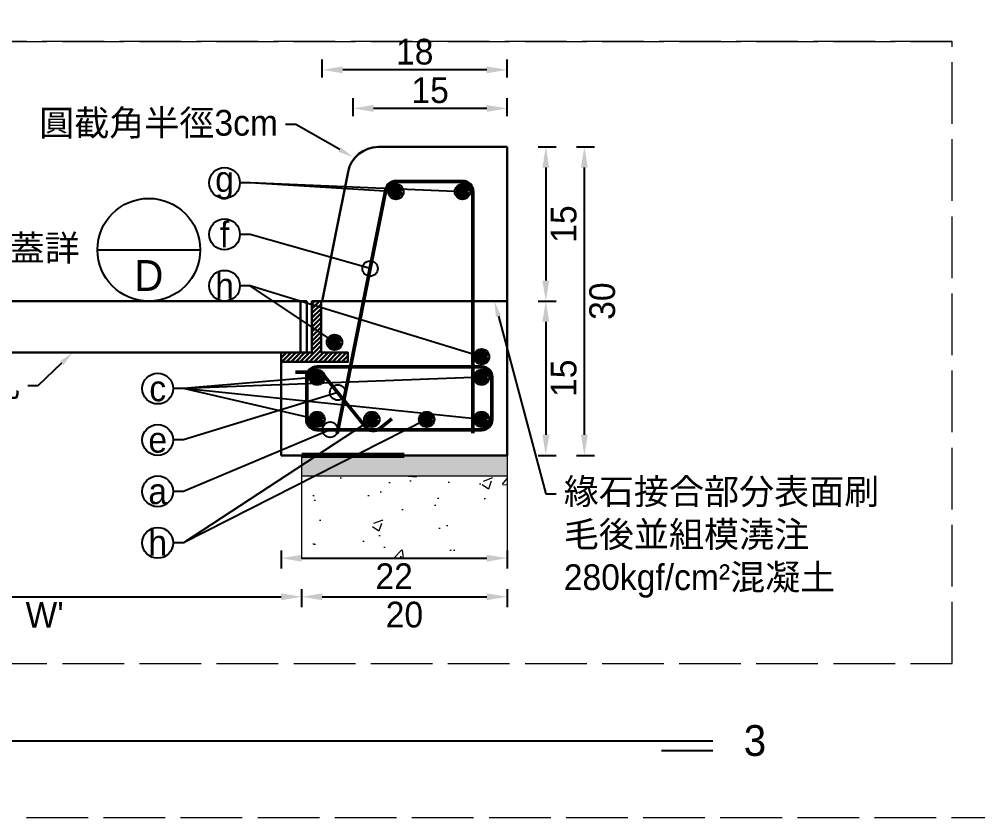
# Model space of a CAD drawing. Extents: x -2931 to 4779, y -2120 to 304.
# Drawn here: x -789.3 to -602.8, y -1307.5 to -1152.1 of the extents above; entities that cross this region are included whole.
import ezdxf
from ezdxf import colors
from ezdxf.entities.mleader import LeaderData, LeaderLine
from ezdxf.math import Vec2, Vec3

# ---------------------------------------------------------------- set-up
doc = ezdxf.new("R2010")
doc.units = 0
doc.header["$MEASUREMENT"] = 0
doc.linetypes.add('ACAD_ISO02W100', pattern=[15, 12, -3])
doc.layers.add('一、4.基本-隱藏', color=9, linetype='ACAD_ISO02W100', lineweight=20, plot=False)
doc.layers.add('三、3.文字-註解文字', color=2, linetype='Continuous')
for name, color, linetype, lineweight in [('二、1.繪圖-既有設施', 8, 'Continuous', 20), ('二、2.繪圖-施作項目', 181, 'Continuous', 30), ('二、5.繪圖-鋼筋', 60, 'Continuous', 50), ('二、6.繪圖-其他施作項目', 35, 'Continuous', 30)]:
    doc.layers.add(name, color=color, linetype=linetype, lineweight=lineweight)
doc.styles.add('次圖名(詳圖)', font='MS PGothic.ttf', dxfattribs={"height": 6})
doc.styles.add('註解文字', font='MS PGothic.ttf', dxfattribs={"height": 5})
doc.styles.add('註解文字(詳圖)', font='MS PGothic.ttf', dxfattribs={"height": 6})
doc.linetypes.add('ZIGZAG', pattern='A,0.00254,-5.08,[131,ltypeshp.shx,S=5.08,R=0,X=-5.08,Y=0],-10.16,[131,ltypeshp.shx,S=5.08,R=180,X=5.08,Y=0],-5.08', length=20.32254)
doc.dimstyles.new('註解文字', dxfattribs={"dimtxt": 5, "dimasz": 4, "dimexe": 2, "dimexo": 2.5, "dimgap": 1, "dimtad": 2, "dimzin": 0, "dimdsep": 46, "dimtxsty": '註解文字', "dimcen": 0.1, "dimclrd": 256, "dimclre": 256, "dimclrt": 256, "dimadec": 0, "dimazin": 0, "dimtfac": 1, "dimtofl": 0, "dimtmove": 0, "dimatfit": 3, "dimfxl": 1.5, "dimfxlon": 1, "dimtolj": 1, "dimtzin": 0, "dimlwd": -1, "dimlwe": -1, "dimarcsym": 1})

# ---------------------------------------------------------------- blocks, each defined once
blk = doc.blocks.new('*D185')
at = {"layer": 'Defpoints', "color": 0, "transparency": 16777216}
for p in [(-834.31, -1236.96), (-734.31, -1236.96), (-734.31, -1264.46)]:
    blk.add_point(p, dxfattribs=at)
at = {"layer": '三、3.文字-註解文字', "transparency": 16777216}
for p, q in [((-834.31, -1262.96), (-834.31, -1266.46)), ((-830.31, -1264.46), (-738.31, -1264.46)), ((-734.31, -1262.96), (-734.31, -1266.46))]:
    blk.add_line(p, q, dxfattribs=at)
for points in [[(-830.31, -1263.8), (-830.31, -1265.13), (-834.31, -1264.46)], [(-738.31, -1263.8), (-738.31, -1265.13), (-734.31, -1264.46)]]:
    blk.add_solid(points, dxfattribs=at)
at = {"layer": '三、3.文字-註解文字', "transparency": 16777216, "insert": (-784.31, -1267.96), "char_height": 5, "attachment_point": 5, "style": '註解文字'}
blk.add_mtext("\\A1;W'", dxfattribs=at)
blk = doc.blocks.new('*D186')
at = {"layer": 'Defpoints', "color": 0, "transparency": 16777216}
for p in [(-734.31, -1236.96), (-694.31, -1236.96), (-694.31, -1264.46)]:
    blk.add_point(p, dxfattribs=at)
at = {"layer": '三、3.文字-註解文字', "transparency": 16777216}
for p, q in [((-734.31, -1262.96), (-734.31, -1266.46)), ((-730.31, -1264.46), (-698.31, -1264.46)), ((-694.31, -1262.96), (-694.31, -1266.46))]:
    blk.add_line(p, q, dxfattribs=at)
for points in [[(-730.31, -1263.8), (-730.31, -1265.13), (-734.31, -1264.46)], [(-698.31, -1263.8), (-698.31, -1265.13), (-694.31, -1264.46)]]:
    blk.add_solid(points, dxfattribs=at)
at = {"layer": '三、3.文字-註解文字', "transparency": 16777216, "insert": (-714.31, -1267.96), "char_height": 5, "attachment_point": 5, "style": '註解文字'}
blk.add_mtext('\\A1;20', dxfattribs=at)
blk = doc.blocks.new('*D187')
at = {"layer": 'Defpoints', "color": 0, "transparency": 16777216}
for p in [(-724.31, -1169.46), (-694.31, -1176.96), (-724.31, -1178.96)]:
    blk.add_point(p, dxfattribs=at)
at = {"layer": '三、3.文字-註解文字', "transparency": 16777216}
for p, q in [((-724.31, -1170.96), (-724.31, -1167.46)), ((-694.31, -1170.96), (-694.31, -1167.46)), ((-698.31, -1169.46), (-720.31, -1169.46))]:
    blk.add_line(p, q, dxfattribs=at)
for points in [[(-720.31, -1168.8), (-720.31, -1170.13), (-724.31, -1169.46)], [(-698.31, -1168.8), (-698.31, -1170.13), (-694.31, -1169.46)]]:
    blk.add_solid(points, dxfattribs=at)
at = {"layer": '三、3.文字-註解文字', "transparency": 16777216, "insert": (-709.31, -1165.96), "char_height": 5, "attachment_point": 5, "style": '註解文字'}
blk.add_mtext('\\A1;15', dxfattribs=at)
blk = doc.blocks.new('*D188')
at = {"layer": 'Defpoints', "color": 0, "transparency": 16777216}
for p in [(-694.31, -1176.96), (-694.31, -1206.96), (-686.81, -1206.96)]:
    blk.add_point(p, dxfattribs=at)
at = {"layer": '三、3.文字-註解文字', "transparency": 16777216}
for p, q in [((-688.31, -1176.96), (-684.81, -1176.96)), ((-686.81, -1180.96), (-686.81, -1202.96)), ((-688.31, -1206.96), (-684.81, -1206.96))]:
    blk.add_line(p, q, dxfattribs=at)
for points in [[(-687.47, -1180.96), (-686.14, -1180.96), (-686.81, -1176.96)], [(-687.47, -1202.96), (-686.14, -1202.96), (-686.81, -1206.96)]]:
    blk.add_solid(points, dxfattribs=at)
at = {"layer": '三、3.文字-註解文字', "transparency": 16777216, "insert": (-683.31, -1191.96), "char_height": 5, "attachment_point": 5, "rotation": 90, "style": '註解文字'}
blk.add_mtext('\\A1;15', dxfattribs=at)
blk = doc.blocks.new('*D189')
at = {"layer": 'Defpoints', "color": 0, "transparency": 16777216}
for p in [(-694.31, -1206.96), (-694.31, -1236.96), (-686.81, -1236.96)]:
    blk.add_point(p, dxfattribs=at)
at = {"layer": '三、3.文字-註解文字', "transparency": 16777216}
for p, q in [((-688.31, -1206.96), (-684.81, -1206.96)), ((-686.81, -1210.96), (-686.81, -1232.96)), ((-688.31, -1236.96), (-684.81, -1236.96))]:
    blk.add_line(p, q, dxfattribs=at)
for points in [[(-687.47, -1210.96), (-686.14, -1210.96), (-686.81, -1206.96)], [(-687.47, -1232.96), (-686.14, -1232.96), (-686.81, -1236.96)]]:
    blk.add_solid(points, dxfattribs=at)
at = {"layer": '三、3.文字-註解文字', "transparency": 16777216, "insert": (-683.31, -1221.96), "char_height": 5, "attachment_point": 5, "rotation": 90, "style": '註解文字'}
blk.add_mtext('\\A1;15', dxfattribs=at)
blk = doc.blocks.new('*D190')
at = {"layer": 'Defpoints', "color": 0, "transparency": 16777216}
for p in [(-694.31, -1176.96), (-679.31, -1176.96), (-694.31, -1236.96)]:
    blk.add_point(p, dxfattribs=at)
at = {"layer": '三、3.文字-註解文字', "transparency": 16777216}
for p, q in [((-680.81, -1176.96), (-677.31, -1176.96)), ((-679.31, -1232.96), (-679.31, -1180.96)), ((-680.81, -1236.96), (-677.31, -1236.96))]:
    blk.add_line(p, q, dxfattribs=at)
for points in [[(-679.97, -1180.96), (-678.64, -1180.96), (-679.31, -1176.96)], [(-679.97, -1232.96), (-678.64, -1232.96), (-679.31, -1236.96)]]:
    blk.add_solid(points, dxfattribs=at)
at = {"layer": '三、3.文字-註解文字', "transparency": 16777216, "insert": (-675.81, -1206.96), "char_height": 5, "attachment_point": 5, "rotation": 90, "style": '註解文字'}
blk.add_mtext('\\A1;30', dxfattribs=at)
blk = doc.blocks.new('_Small')
at = {"color": 0, "linetype": 'ByBlock', "lineweight": -2}
blk.add_circle((0, 0), 0.25, dxfattribs=at)
blk = doc.blocks.new('*D192')
at = {"layer": 'Defpoints', "color": 0, "transparency": 16777216}
for p in [(-738.31, -1236.96), (-694.31, -1236.96), (-694.31, -1256.96)]:
    blk.add_point(p, dxfattribs=at)
at = {"layer": '三、3.文字-註解文字', "transparency": 16777216}
for p, q in [((-738.31, -1255.46), (-738.31, -1258.96)), ((-734.31, -1256.96), (-698.31, -1256.96)), ((-694.31, -1255.46), (-694.31, -1258.96))]:
    blk.add_line(p, q, dxfattribs=at)
for points in [[(-734.31, -1256.3), (-734.31, -1257.63), (-738.31, -1256.96)], [(-698.31, -1256.3), (-698.31, -1257.63), (-694.31, -1256.96)]]:
    blk.add_solid(points, dxfattribs=at)
at = {"layer": '三、3.文字-註解文字', "transparency": 16777216, "insert": (-716.31, -1260.46), "char_height": 5, "attachment_point": 5, "style": '註解文字'}
blk.add_mtext('\\A1;22', dxfattribs=at)
blk = doc.blocks.new('*D193')
at = {"layer": 'Defpoints', "color": 0, "transparency": 16777216}
for p in [(-730.31, -1161.96), (-730.31, -1208.96), (-694.31, -1208.96)]:
    blk.add_point(p, dxfattribs=at)
at = {"layer": '三、3.文字-註解文字', "transparency": 16777216}
for p, q in [((-730.31, -1163.46), (-730.31, -1159.96)), ((-694.31, -1163.46), (-694.31, -1159.96)), ((-698.31, -1161.96), (-726.31, -1161.96))]:
    blk.add_line(p, q, dxfattribs=at)
for points in [[(-726.31, -1161.3), (-726.31, -1162.63), (-730.31, -1161.96)], [(-698.31, -1161.3), (-698.31, -1162.63), (-694.31, -1161.96)]]:
    blk.add_solid(points, dxfattribs=at)
at = {"layer": '三、3.文字-註解文字', "transparency": 16777216, "insert": (-712.31, -1158.46), "char_height": 5, "attachment_point": 5, "style": '註解文字'}
blk.add_mtext('\\A1;18', dxfattribs=at)

msp = doc.modelspace()

# ---------------------------------------------------------------- hatches: boundary and pattern name
at = {"layer": '二、1.繪圖-既有設施'}
h = msp.add_hatch(dxfattribs=at)
h.set_pattern_fill('CROSS', color=256, scale=0.2)
h.set_pattern_definition([(0, (-456233.2273, -667209.6937), (1.27, 1.27), [0.635, -1.905]), (90, (-456232.9098, -667210.0112), (-1.27, 1.27), [0.635, -1.905])])
h.paths.add_polyline_path([(-694.307, -1236.964), (-734.307, -1236.964), (-734.307, -1240.964), (-694.307, -1240.964)])
h.paths.add_polyline_path([(-834.307, -1236.964), (-838.307, -1236.964), (-874.307, -1236.964), (-874.307, -1240.964), (-834.307, -1240.964)])
h = msp.add_hatch(dxfattribs=at)
h.set_pattern_fill('AR-CONC', color=256, scale=0.1)
h.set_pattern_definition([(50, (-456233.227, -667209.694), (18.2184669, -1.59390855), [1.905, -20.955]), (355, (-456233.227, -667209.694), (-3.52434214, 19.10568452), [1.524, -16.7640584]), (100.4514447, (-456231.709, -667209.826), (14.6941247, 17.5117752), [1.6190009, -17.80902446]), (46.1842, (-456233.227, -667204.614), (27.1079041, -4.2042328), [2.8575, -31.4325]), (96.6355576, (-456230.968, -667204.964), (23.7404134, 24.7426125), [2.4285023, -26.7135608]), (351.184151, (-456233.227, -667204.614), (23.7404134, 24.7426125), [2.2859967, -25.1459732]), (21, (-456230.687, -667205.884), (15.16143913, -10.22651982), [1.905, -20.955]), (326, (-456230.687, -667205.884), (6.18020283, 18.4187966), [1.524, -16.764]), (71.451445, (-456229.424, -667206.736), (21.34164193, 8.1922769), [1.6190009, -17.80899376]), (37.5, (-456233.227, -667209.6937), (0.308860325, 8.455503887), [0, -16.5608, 0, -17.018, 0, -16.8275]), (7.5, (-456233.227, -667209.694), (6.68196625, 10.01805748), [0, -9.7028, 0, -16.1798, 0, -6.4135]), (327.5, (-456238.8915, -667209.694), (13.559059517, -0.5728744), [0, -6.35, 0, -19.812, 0, -26.289]), (317.5, (-456241.431, -667209.694), (14.81291814, 2.5426491), [0, -8.255, 0, -13.1572, 0, -18.669])])
h.paths.add_polyline_path([(-734.307, -1256.964), (-694.307, -1256.964), (-694.307, -1240.964), (-734.307, -1240.964)])
h.paths.add_polyline_path([(-874.307, -1256.964), (-834.307, -1256.964), (-834.307, -1240.964), (-874.307, -1240.964)])
at = {"layer": '二、5.繪圖-鋼筋'}
h = msp.add_hatch(color=256, dxfattribs=at)
h.dxf.hatch_style = 1
h.paths.add_polyline_path([(-714.967, -1185.664, 1), (-716.967, -1185.664, 1)])
h = msp.add_hatch(color=256, dxfattribs=at)
h.dxf.hatch_style = 1
h.paths.add_polyline_path([(-702.007, -1185.664, 1), (-704.007, -1185.664, 1)])
h = msp.add_hatch(color=256, dxfattribs=at)
h.dxf.hatch_style = 1
h.paths.add_polyline_path([(-726.907, -1214.964, 1), (-728.907, -1214.964, 1)])
h = msp.add_hatch(color=256, dxfattribs=at)
h.dxf.hatch_style = 1
h.paths.add_polyline_path([(-698.307, -1217.764, 1), (-700.307, -1217.764, 1)])
h = msp.add_hatch(color=256, dxfattribs=at)
h.dxf.hatch_style = 1
h.paths.add_polyline_path([(-730.307, -1221.764, 1), (-732.307, -1221.764, 1)])
h = msp.add_hatch(color=256, dxfattribs=at)
h.dxf.hatch_style = 1
h.paths.add_polyline_path([(-698.307, -1221.764, 1), (-700.307, -1221.764, 1)])
h = msp.add_hatch(color=256, dxfattribs=at)
h.dxf.hatch_style = 1
h.paths.add_polyline_path([(-730.307, -1229.964, 1), (-732.307, -1229.964, 1)])
h = msp.add_hatch(color=256, dxfattribs=at)
h.dxf.hatch_style = 1
h.paths.add_polyline_path([(-719.647, -1229.964, 1), (-721.647, -1229.964, 1)])
h = msp.add_hatch(color=256, dxfattribs=at)
h.dxf.hatch_style = 1
h.paths.add_polyline_path([(-708.987, -1229.964, 1), (-710.987, -1229.964, 1)])
h = msp.add_hatch(color=256, dxfattribs=at)
h.dxf.hatch_style = 1
h.paths.add_polyline_path([(-698.307, -1229.964, 1), (-700.307, -1229.964, 1)])
at = {"layer": '二、6.繪圖-其他施作項目'}
h = msp.add_hatch(dxfattribs=at)
h.set_pattern_fill('ANSI31', color=256, scale=0.2)
h.set_pattern_definition([(45, (1611.3614, -3248.019), (-0.4490128, 0.4490128), [])])
h.paths.add_polyline_path([(-844.307, -1206.964), (-846.107, -1206.964), (-846.107, -1216.964), (-851.307, -1216.964), (-851.307, -1218.764), (-838.307, -1218.764), (-838.307, -1216.964), (-844.307, -1216.964)])
h.paths.add_polyline_path([(-732.307, -1216.964), (-738.307, -1216.964), (-738.307, -1218.764), (-725.307, -1218.764), (-725.307, -1216.964), (-730.507, -1216.964), (-730.507, -1206.964), (-732.307, -1206.964)])

# ---------------------------------------------------------------- linework, layer by layer
at = {"layer": '一、4.基本-隱藏'}
for points in [[(-970.855, -800.464), (-190.855, -800.464), (-190.855, -1307.464), (-970.855, -1307.464)], [(-607.759, -1156.464), (-960.855, -1156.464), (-960.855, -1277.464), (-607.759, -1277.464)]]:
    msp.add_lwpolyline(points, close=True, dxfattribs=at)
msp.add_lwpolyline([(-960.855, -1156.464), (-607.759, -1156.464)], dxfattribs=at)
at = {"layer": '三、3.文字-註解文字'}
for points in [[(-774.039, -1196.964), (-754.039, -1196.964)], [(-914.307, -1292.464), (-654.307, -1292.464)], [(-654.307, -1294.464), (-664.307, -1294.464)]]:
    msp.add_lwpolyline(points, dxfattribs=at)
for centre, radius in [((-749.307, -1183.964), 3), ((-764.039, -1196.964), 10), ((-749.307, -1193.964), 3), ((-749.307, -1203.964), 3), ((-762.307, -1223.964), 3), ((-762.307, -1233.964), 3), ((-762.307, -1243.964), 3), ((-762.307, -1253.964), 3)]:
    msp.add_circle(centre, radius, dxfattribs=at)
at = {"layer": '二、1.繪圖-既有設施'}
for points in [[(-734.307, -1236.964), (-734.307, -1256.964)], [(-694.307, -1236.964), (-694.307, -1256.964)], [(-734.307, -1240.964), (-694.307, -1240.964)]]:
    msp.add_lwpolyline(points, dxfattribs=at)
at = {"layer": '二、2.繪圖-施作項目'}
msp.add_lwpolyline([(-694.307, -1176.964), (-719.388, -1176.964, 0.3575108), (-725.272, -1181.788), (-730.307, -1206.964)], format="xyb", dxfattribs=at)
for points in [[(-694.307, -1206.964), (-694.307, -1176.964)], [(-730.507, -1206.964), (-730.307, -1206.964)], [(-694.307, -1236.964), (-694.307, -1206.964)], [(-738.307, -1236.964), (-738.307, -1216.964)], [(-738.307, -1236.964), (-694.307, -1236.964)]]:
    msp.add_lwpolyline(points, dxfattribs=at)
at = {"layer": '二、2.繪圖-施作項目', "linetype": 'ZIGZAG', "ltscale": 0.1}
msp.add_lwpolyline([(-730.307, -1206.964), (-694.307, -1206.964)], dxfattribs=at)
at = {"layer": '二、5.繪圖-鋼筋'}
for points in [[(-727.413, -1232.693), (-717.929, -1185.272, -0.3575108), (-715.967, -1183.664), (-703.007, -1183.664, -0.4142136), (-701.007, -1185.664), (-701.007, -1232.664)], [(-716.758, -1229.822), (-719.092, -1231.707, -0.4142136), (-721.904, -1231.409), (-729.907, -1221.507, 0.226529), (-731.462, -1220.764), (-735.507, -1220.764)]]:
    msp.add_lwpolyline(points, format="xyb", dxfattribs=at)
msp.add_lwpolyline([(-731.307, -1219.764), (-699.307, -1219.764, -0.4142136), (-697.307, -1221.764), (-697.307, -1229.964, -0.4142136), (-699.307, -1231.964), (-731.307, -1231.964, -0.4142136), (-733.307, -1229.964), (-733.307, -1221.764, -0.4142136)], format="xyb", close=True, dxfattribs=at)
for centre in [(-715.967, -1185.664), (-703.007, -1185.664), (-727.907, -1214.964), (-699.307, -1217.764), (-731.307, -1221.764), (-699.307, -1221.764), (-731.307, -1229.964), (-720.647, -1229.964), (-709.987, -1229.964), (-699.307, -1229.964)]:
    msp.add_circle(centre, 1, dxfattribs=at)
at = {"layer": '二、6.繪圖-其他施作項目'}
for points in [[(-843.307, -1206.964), (-733.307, -1206.964)], [(-734.507, -1206.964), (-734.507, -1216.964)], [(-733.307, -1206.964), (-733.307, -1216.964)], [(-843.307, -1216.964), (-733.307, -1216.964)]]:
    msp.add_lwpolyline(points, dxfattribs=at)
msp.add_lwpolyline([(-730.507, -1206.964), (-732.307, -1206.964), (-732.307, -1216.964), (-738.307, -1216.964), (-738.307, -1218.764), (-725.307, -1218.764), (-725.307, -1216.964), (-730.507, -1216.964)], close=True, dxfattribs=at)
at = {"layer": '二、6.繪圖-其他施作項目', "linetype": 'Continuous', "const_width": 1}
msp.add_lwpolyline([(-734.307, -1236.964), (-714.307, -1236.964)], dxfattribs=at)

# ---------------------------------------------------------------- texts
at = {"layer": '三、3.文字-註解文字'}
for s, width, gutter_width, insert, char_height, attachment_point, style in [('g', 8.38231, 30, (-749.307, -1183.964), 5, 5, '註解文字'), ('f', 8.38231, 30, (-749.307, -1193.964), 5, 5, '註解文字'), ('D', 6.60394, 25, (-764.039, -1201.964), 6, 5, '註解文字(詳圖)'), ('h', 8.38231, 30, (-749.307, -1203.964), 5, 5, '註解文字'), ('c', 8.38231, 30, (-762.307, -1223.964), 5, 5, '註解文字'), ('e', 8.38231, 30, (-762.307, -1233.964), 5, 5, '註解文字'), ('a', 8.38231, 30, (-762.307, -1243.964), 5, 5, '註解文字'), ('h', 8.38231, 30, (-762.307, -1253.964), 5, 5, '註解文字'), ('3', 3, 15, (-648.307, -1292.464), 6, 4, '次圖名(詳圖)')]:
    msp.add_mtext_dynamic_manual_height_columns(s, width=width, gutter_width=gutter_width, heights=[0], dxfattribs=dict(at, insert=insert, char_height=char_height, attachment_point=attachment_point, style=style))

# ---------------------------------------------------------------- dimensions: what is measured, and where the dimension line sits
for base, p1, p2, text, picture, middle in [((-730.307, -1161.964), (-694.307, -1208.964), (-730.307, -1208.964), '18', '*D193', (-712.307, -1158.464)), ((-724.307, -1169.464), (-694.307, -1176.964), (-724.307, -1178.964), '15', '*D187', (-709.307, -1165.964)), ((-734.307, -1264.464), (-834.307, -1236.964), (-734.307, -1236.964), "W'", '*D185', (-784.307, -1267.964)), ((-694.307, -1256.964), (-738.307, -1236.964), (-694.307, -1236.964), '22', '*D192', (-716.307, -1260.464)), ((-694.307, -1264.464), (-734.307, -1236.964), (-694.307, -1236.964), '20', '*D186', (-714.307, -1267.964))]:
    dim = msp.add_linear_dim(base=base, p1=p1, p2=p2, text=text, dimstyle='註解文字', dxfattribs=at)
    dim.commit()
    dim.dimension.update_dxf_attribs({"geometry": picture, "text_midpoint": middle})
for base, p1, p2, text, picture, middle in [((-686.807, -1206.964), (-694.307, -1176.964), (-694.307, -1206.964), '15', '*D188', (-683.307, -1191.964)), ((-679.307, -1176.964), (-694.307, -1236.964), (-694.307, -1176.964), '30', '*D190', (-675.807, -1206.964)), ((-686.807, -1236.964), (-694.307, -1206.964), (-694.307, -1236.964), '15', '*D189', (-683.307, -1221.964))]:
    dim = msp.add_linear_dim(base=base, p1=p1, p2=p2, angle=90, text=text, dimstyle='註解文字', dxfattribs=at)
    dim.commit()
    dim.dimension.update_dxf_attribs({"geometry": picture, "text_midpoint": middle})

# ---------------------------------------------------------------- leaders
ml = msp.add_multileader_mtext('Standard', dxfattribs=at)
ml.set_content('圓截角半徑3cm', color=256, style='註解文字')
ml.set_leader_properties(color=144, linetype='ByLayer', lineweight=-1)
ml.build(insert=Vec2(0, 0))
ml.multileader.update_dxf_attribs({"dogleg_length": 2, "arrow_head_size": 3})
ctx = ml.context
ctx.base_point, ctx.char_height, ctx.arrow_head_size, ctx.landing_gap_size, ctx.plane_origin = Vec3(-788.263, -1172.604), 5, 3, 1.5, Vec3(-740.422, -1153.326)
ctx.text_align_type = 2
notes = []
notes.append((ctx, [(0, (1, 1, 0), (-735.422, -1172.604), (-1, 0), 2, [(0, [(-724.307, -1178.964)], 0, [])])]))
ctx.mtext.insert, ctx.mtext.alignment, ctx.mtext.flow_direction = Vec3(-738.922, -1169.764), 3, 5
ml = msp.add_multileader_mtext('Standard', dxfattribs=at)
ml.set_content('{\\fMS PGothic|b0|i0|c128|p34; }', color=256, style='註解文字')
ml.set_leader_properties(color=144, linetype='ByLayer', lineweight=-1)
ml.set_arrow_properties(name='SMALL')
ml.build(insert=Vec2(0, 0))
ml.multileader.update_dxf_attribs({"dogleg_length": 2, "arrow_head_size": 6})
ctx = ml.context
ctx.base_point, ctx.char_height, ctx.arrow_head_size, ctx.landing_gap_size, ctx.plane_origin = Vec3(-751.523, -1183.964), 5, 6, 1.5, Vec3(-723.567, -1190.064)
ctx.text_align_type = 2
notes.append((ctx, [(0, (1, 1, 0), (-744.307, -1183.964), (-1, 0), 2, [(0, [(-715.967, -1185.664)], 0, [])])]))
ctx.mtext.insert, ctx.mtext.alignment, ctx.mtext.flow_direction = Vec3(-747.807, -1181.464), 3, 5
ml = msp.add_multileader_mtext('Standard', dxfattribs=at)
ml.set_content('{\\fMS PGothic|b0|i0|c128|p34; }', color=256, style='註解文字')
ml.set_leader_properties(color=144, linetype='ByLayer', lineweight=-1)
ml.set_arrow_properties(name='SMALL')
ml.build(insert=Vec2(0, 0))
ml.multileader.update_dxf_attribs({"dogleg_length": 2, "arrow_head_size": 6})
ctx = ml.context
ctx.base_point, ctx.char_height, ctx.arrow_head_size, ctx.landing_gap_size, ctx.plane_origin = Vec3(-751.523, -1183.964), 5, 6, 1.5, Vec3(-715.407, -1190.064)
ctx.text_align_type = 2
notes.append((ctx, [(0, (1, 1, 0), (-744.307, -1183.964), (-1, 0), 2, [(0, [(-703.007, -1185.664)], 0, [])])]))
ctx.mtext.insert, ctx.mtext.alignment, ctx.mtext.flow_direction = Vec3(-747.807, -1181.464), 3, 5
ml = msp.add_multileader_mtext('Standard', dxfattribs=at)
ml.set_content('{\\fMS PGothic|b0|i0|c128|p34; }', color=256, style='註解文字')
ml.set_leader_properties(color=144, linetype='ByLayer', lineweight=-1)
ml.set_arrow_properties(name='SMALL')
ml.build(insert=Vec2(0, 0))
ml.multileader.update_dxf_attribs({"dogleg_length": 2, "arrow_head_size": 6})
ctx = ml.context
ctx.base_point, ctx.char_height, ctx.arrow_head_size, ctx.landing_gap_size, ctx.plane_origin = Vec3(-751.523, -1193.964), 5, 6, 1.5, Vec3(-727.718, -1200.618)
ctx.text_align_type = 2
notes.append((ctx, [(0, (1, 1, 0), (-744.307, -1193.964), (-1, 0), 2, [(0, [(-720.998, -1200.618)], 0, [])])]))
ctx.mtext.insert, ctx.mtext.alignment, ctx.mtext.flow_direction = Vec3(-747.807, -1191.464), 3, 5
ml = msp.add_multileader_mtext('Standard', dxfattribs=at)
ml.set_content('{\\fMS PGothic|b0|i0|c128|p34;鍍鋅格柵框蓋詳}', color=256, style='註解文字')
ml.set_leader_properties(color=144, linetype='ByLayer', lineweight=-1)
ml.build(insert=Vec2(0, 0))
ml.multileader.update_dxf_attribs({"dogleg_length": 2, "arrow_head_size": 3})
ctx = ml.context
ctx.base_point, ctx.char_height, ctx.arrow_head_size, ctx.landing_gap_size, ctx.plane_origin = Vec3(-826.736, -1196.964), 5, 3, 1.5, Vec3(-846.285, -1253.141)
notes.append((ctx, [(1, (1, 1, 0), (-828.736, -1196.964), (1, 0), 2, [(0, [(-828.736, -1206.964)], 0, [])])]))
ctx.mtext.insert, ctx.mtext.width, ctx.mtext.flow_direction = Vec3(-825.236, -1194.109), 50.82195, 5
ml = msp.add_multileader_mtext('Standard', dxfattribs=at)
ml.set_content('{\\fMS PGothic|b0|i0|c128|p34; }', color=256, style='註解文字')
ml.set_leader_properties(color=144, linetype='ByLayer', lineweight=-1)
ml.set_arrow_properties(name='SMALL')
ml.build(insert=Vec2(0, 0))
ml.multileader.update_dxf_attribs({"dogleg_length": 2, "arrow_head_size": 6})
ctx = ml.context
ctx.base_point, ctx.char_height, ctx.arrow_head_size, ctx.landing_gap_size, ctx.plane_origin = Vec3(-751.523, -1203.964), 5, 6, 1.5, Vec3(-727.718, -1210.618)
ctx.text_align_type = 2
notes.append((ctx, [(0, (1, 1, 0), (-744.307, -1203.964), (-1, 0), 2, [(0, [(-699.307, -1217.764)], 0, [])])]))
ctx.mtext.insert, ctx.mtext.alignment, ctx.mtext.flow_direction = Vec3(-747.807, -1201.464), 3, 5
ml = msp.add_multileader_mtext('Standard', dxfattribs=at)
ml.set_content('{\\fMS PGothic|b0|i0|c128|p34; }', color=256, style='註解文字')
ml.set_leader_properties(color=144, linetype='ByLayer', lineweight=-1)
ml.set_arrow_properties(name='SMALL')
ml.build(insert=Vec2(0, 0))
ml.multileader.update_dxf_attribs({"dogleg_length": 2, "arrow_head_size": 6})
ctx = ml.context
ctx.base_point, ctx.char_height, ctx.arrow_head_size, ctx.landing_gap_size, ctx.plane_origin = Vec3(-751.523, -1203.964), 5, 6, 1.5, Vec3(-727.496, -1212.257)
ctx.text_align_type = 2
notes.append((ctx, [(0, (1, 1, 0), (-744.307, -1203.964), (-1, 0), 2, [(0, [(-727.907, -1214.964)], 0, [])])]))
ctx.mtext.insert, ctx.mtext.alignment, ctx.mtext.flow_direction = Vec3(-747.807, -1201.464), 3, 5
ml = msp.add_multileader_mtext('Standard', dxfattribs=at)
ml.set_content('緣石接合部分表面刷毛後並組模澆注280kgf/cm²混凝土', color=256, style='註解文字')
ml.set_leader_properties(color=144, linetype='ByLayer', lineweight=-1)
ml.build(insert=Vec2(0, 0))
ml.multileader.update_dxf_attribs({"dogleg_length": 2, "arrow_head_size": 3})
ctx = ml.context
ctx.base_point, ctx.char_height, ctx.arrow_head_size, ctx.landing_gap_size, ctx.plane_origin = Vec3(-684.807, -1244.464), 5, 3, 1.5, Vec3(-593.184, -1295.957)
notes.append((ctx, [(0, (1, 1, 0), (-686.807, -1244.464), (1, 0), 2, [(0, [(-696.807, -1206.964)], 0, [])])]))
ctx.mtext.insert, ctx.mtext.width, ctx.mtext.flow_direction = Vec3(-683.307, -1241.481), 63.31486, 5
ml = msp.add_multileader_mtext('Standard', dxfattribs=at)
ml.set_content('溝蓋開孔', color=256, style='註解文字')
ml.set_leader_properties(color=144, linetype='ByLayer', lineweight=-1)
ml.build(insert=Vec2(0, 0))
ml.multileader.update_dxf_attribs({"dogleg_length": 2, "arrow_head_size": 3})
ctx = ml.context
ctx.base_point, ctx.char_height, ctx.arrow_head_size, ctx.landing_gap_size, ctx.plane_origin = Vec3(-818.933, -1223.409), 5, 3, 1.5, Vec3(-796.376, -1263.141)
ctx.text_align_type = 2
notes.append((ctx, [(0, (1, 1, 0), (-785.609, -1223.409), (-1, 0), 2, [(0, [(-778.828, -1216.964)], 0, [])])]))
ctx.mtext.insert, ctx.mtext.width, ctx.mtext.alignment, ctx.mtext.flow_direction = Vec3(-789.109, -1220.497), 29.56865, 3, 5
ml = msp.add_multileader_mtext('Standard', dxfattribs=at)
ml.set_content('{\\fMS PGothic|b0|i0|c128|p34; }', color=256, style='註解文字')
ml.set_leader_properties(color=144, linetype='ByLayer', lineweight=-1)
ml.set_arrow_properties(name='SMALL')
ml.build(insert=Vec2(0, 0))
ml.multileader.update_dxf_attribs({"dogleg_length": 2, "arrow_head_size": 6})
ctx = ml.context
ctx.base_point, ctx.char_height, ctx.arrow_head_size, ctx.landing_gap_size, ctx.plane_origin = Vec3(-764.523, -1223.964), 5, 6, 1.5, Vec3(-736.496, -1232.257)
ctx.text_align_type = 2
notes.append((ctx, [(0, (1, 1, 0), (-757.307, -1223.964), (-1, 0), 2, [(0, [(-731.307, -1221.764)], 0, [])])]))
ctx.mtext.insert, ctx.mtext.alignment, ctx.mtext.flow_direction = Vec3(-760.807, -1221.464), 3, 5
ml = msp.add_multileader_mtext('Standard', dxfattribs=at)
ml.set_content('{\\fMS PGothic|b0|i0|c128|p34; }', color=256, style='註解文字')
ml.set_leader_properties(color=144, linetype='ByLayer', lineweight=-1)
ml.set_arrow_properties(name='SMALL')
ml.build(insert=Vec2(0, 0))
ml.multileader.update_dxf_attribs({"dogleg_length": 2, "arrow_head_size": 6})
ctx = ml.context
ctx.base_point, ctx.char_height, ctx.arrow_head_size, ctx.landing_gap_size, ctx.plane_origin = Vec3(-764.523, -1223.964), 5, 6, 1.5, Vec3(-694.717, -1229.472)
ctx.text_align_type = 2
notes.append((ctx, [(0, (1, 1, 0), (-757.307, -1223.964), (-1, 0), 2, [(0, [(-699.307, -1221.764)], 0, [])])]))
ctx.mtext.insert, ctx.mtext.alignment, ctx.mtext.flow_direction = Vec3(-760.807, -1221.464), 3, 5
ml = msp.add_multileader_mtext('Standard', dxfattribs=at)
ml.set_content('{\\fMS PGothic|b0|i0|c128|p34; }', color=256, style='註解文字')
ml.set_leader_properties(color=144, linetype='ByLayer', lineweight=-1)
ml.set_arrow_properties(name='SMALL')
ml.build(insert=Vec2(0, 0))
ml.multileader.update_dxf_attribs({"dogleg_length": 2, "arrow_head_size": 6})
ctx = ml.context
ctx.base_point, ctx.char_height, ctx.arrow_head_size, ctx.landing_gap_size, ctx.plane_origin = Vec3(-764.523, -1223.964), 5, 6, 1.5, Vec3(-736.129, -1234.992)
ctx.text_align_type = 2
notes.append((ctx, [(0, (1, 1, 0), (-757.307, -1223.964), (-1, 0), 2, [(0, [(-699.307, -1229.964)], 0, [])])]))
ctx.mtext.insert, ctx.mtext.alignment, ctx.mtext.flow_direction = Vec3(-760.807, -1221.464), 3, 5
ml = msp.add_multileader_mtext('Standard', dxfattribs=at)
ml.set_content('{\\fMS PGothic|b0|i0|c128|p34; }', color=256, style='註解文字')
ml.set_leader_properties(color=144, linetype='ByLayer', lineweight=-1)
ml.set_arrow_properties(name='SMALL')
ml.build(insert=Vec2(0, 0))
ml.multileader.update_dxf_attribs({"dogleg_length": 2, "arrow_head_size": 6})
ctx = ml.context
ctx.base_point, ctx.char_height, ctx.arrow_head_size, ctx.landing_gap_size, ctx.plane_origin = Vec3(-764.523, -1223.964), 5, 6, 1.5, Vec3(-728.932, -1236.428)
ctx.text_align_type = 2
notes.append((ctx, [(0, (1, 1, 0), (-757.307, -1223.964), (-1, 0), 2, [(0, [(-731.307, -1229.964)], 0, [])])]))
ctx.mtext.insert, ctx.mtext.alignment, ctx.mtext.flow_direction = Vec3(-760.807, -1221.464), 3, 5
ml = msp.add_multileader_mtext('Standard', dxfattribs=at)
ml.set_content('{\\fMS PGothic|b0|i0|c128|p34; }', color=256, style='註解文字')
ml.set_leader_properties(color=144, linetype='ByLayer', lineweight=-1)
ml.set_arrow_properties(name='SMALL')
ml.build(insert=Vec2(0, 0))
ml.multileader.update_dxf_attribs({"dogleg_length": 2, "arrow_head_size": 6})
ctx = ml.context
ctx.base_point, ctx.char_height, ctx.arrow_head_size, ctx.landing_gap_size, ctx.plane_origin = Vec3(-764.523, -1233.964), 5, 6, 1.5, Vec3(-841.21, -1193.601)
ctx.text_align_type = 2
notes.append((ctx, [(0, (1, 1, 0), (-757.307, -1233.964), (-1, 0), 2, [(0, [(-727.297, -1224.736)], 0, [])])]))
ctx.mtext.insert, ctx.mtext.alignment, ctx.mtext.flow_direction = Vec3(-760.807, -1231.464), 3, 5
ml = msp.add_multileader_mtext('Standard', dxfattribs=at)
ml.set_content('{\\fMS PGothic|b0|i0|c128|p34; }', color=256, style='註解文字')
ml.set_leader_properties(color=144, linetype='ByLayer', lineweight=-1)
ml.set_arrow_properties(name='SMALL')
ml.build(insert=Vec2(0, 0))
ml.multileader.update_dxf_attribs({"dogleg_length": 2, "arrow_head_size": 6})
ctx = ml.context
ctx.base_point, ctx.char_height, ctx.arrow_head_size, ctx.landing_gap_size, ctx.plane_origin = Vec3(-764.523, -1253.964), 5, 6, 1.5, Vec3(-740.718, -1260.618)
ctx.text_align_type = 2
notes.append((ctx, [(0, (1, 1, 0), (-757.307, -1253.964), (-1, 0), 2, [(0, [(-720.647, -1229.964)], 0, [])])]))
ctx.mtext.insert, ctx.mtext.alignment, ctx.mtext.flow_direction = Vec3(-760.807, -1251.464), 3, 5
ml = msp.add_multileader_mtext('Standard', dxfattribs=at)
ml.set_content('{\\fMS PGothic|b0|i0|c128|p34; }', color=256, style='註解文字')
ml.set_leader_properties(color=144, linetype='ByLayer', lineweight=-1)
ml.set_arrow_properties(name='SMALL')
ml.build(insert=Vec2(0, 0))
ml.multileader.update_dxf_attribs({"dogleg_length": 2, "arrow_head_size": 6})
ctx = ml.context
ctx.base_point, ctx.char_height, ctx.arrow_head_size, ctx.landing_gap_size, ctx.plane_origin = Vec3(-764.523, -1253.964), 5, 6, 1.5, Vec3(-740.496, -1262.257)
ctx.text_align_type = 2
notes.append((ctx, [(0, (1, 1, 0), (-757.307, -1253.964), (-1, 0), 2, [(0, [(-709.987, -1229.964)], 0, [])])]))
ctx.mtext.insert, ctx.mtext.alignment, ctx.mtext.flow_direction = Vec3(-760.807, -1251.464), 3, 5
ml = msp.add_multileader_mtext('Standard', dxfattribs=at)
ml.set_content('{\\fMS PGothic|b0|i0|c128|p34; }', color=256, style='註解文字')
ml.set_leader_properties(color=144, linetype='ByLayer', lineweight=-1)
ml.set_arrow_properties(name='SMALL')
ml.build(insert=Vec2(0, 0))
ml.multileader.update_dxf_attribs({"dogleg_length": 2, "arrow_head_size": 6})
ctx = ml.context
ctx.base_point, ctx.char_height, ctx.arrow_head_size, ctx.landing_gap_size, ctx.plane_origin = Vec3(-764.523, -1243.964), 5, 6, 1.5, Vec3(-841.21, -1203.601)
ctx.text_align_type = 2
notes.append((ctx, [(0, (1, 1, 0), (-757.307, -1243.964), (-1, 0), 2, [(0, [(-728.768, -1231.964)], 0, [])])]))
ctx.mtext.insert, ctx.mtext.alignment, ctx.mtext.flow_direction = Vec3(-760.807, -1241.464), 3, 5
for ctx, leaders in notes:
    for number, flags, end, landing, length, lines in leaders:
        leader = LeaderData()
        leader.index, (leader.has_last_leader_line, leader.has_dogleg_vector, leader.attachment_direction) = number, flags
        leader.last_leader_point, leader.dogleg_vector, leader.dogleg_length = Vec3(end), Vec3(landing), length
        for number, points, colour, breaks in lines:
            line = LeaderLine()
            line.index, line.vertices, line.color, line.breaks = number, Vec3.list(points), colors.encode_raw_color(colour), breaks
            leader.lines.append(line)
        ctx.leaders.append(leader)

doc.saveas('drawing.dxf')
